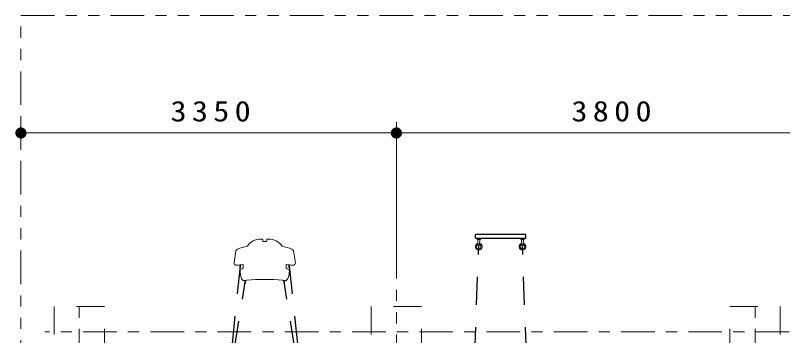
# Model space of a CAD drawing. Units: millimetres on the paper, with parts at other scales. Extents: x -385 to 0, y -5 to 267.
# Drawn here: x -103 to -34.6, y 168.9 to 197.5 of the extents above; entities that cross this region are included whole.
import ezdxf

# ---------------------------------------------------------------- set-up
doc = ezdxf.new("R2010")
doc.units = ezdxf.units.MM
for name, pattern in [('USER1', [4.5, 2.5, -2]), ('USER2', [6, 3, -1, 1, -1]), ('USER3', [8, 3, -1, 1, -1, 1, -1])]:
    doc.linetypes.add(name, pattern=pattern)
doc.layers.add('LY_1', color=7, linetype='Continuous', lineweight=13)
doc.styles.add('ＭＳ ゴシック', font='')
doc.styles.get('ＭＳ ゴシック').set_extended_font_data('MS Gothic')

# ---------------------------------------------------------------- blocks, each defined once
blk = doc.blocks.new('filled_dot')
at = {"color": 0, "linetype": 'Continuous', "lineweight": -2, "const_width": 1.25}
blk.add_lwpolyline([(-0.625, 0, 1), (0.625, 0, 1)], format="xyb", close=True, dxfattribs=at)

msp = doc.modelspace()

# ---------------------------------------------------------------- linework, layer by layer
at = {"layer": 'LY_1', "linetype": 'USER3'}
for p, q in [((-102.518, 117.516), (-102.518, 197.516)), ((-102.518, 197.516), (-31.018, 197.516))]:
    msp.add_line(p, q, dxfattribs=at)
at = {"layer": 'LY_1'}
for p, q in [((-69.018, 174.016), (-69.018, 188.013)), ((-102.518, 187.013), (-69.018, 187.013)), ((-31.018, 187.013), (-69.018, 187.013)), ((-81.114, 177.541), (-81.003, 177.541)), ((-80.973, 177.514), (-80.945, 177.514)), ((-80.945, 177.373), (-80.945, 177.514)), ((-80.895, 177.323), (-80.641, 177.323)), ((-80.591, 177.514), (-80.564, 177.514)), ((-80.591, 177.373), (-80.591, 177.514)), ((-80.422, 177.541), (-80.534, 177.541)), ((-61.819, 177.528), (-61.819, 177.604)), ((-61.807, 177.516), (-61.531, 177.516)), ((-61.766, 177.479), (-61.729, 177.002)), ((-61.572, 177.479), (-61.609, 177.002)), ((-61.519, 177.528), (-61.519, 177.604)), ((-57.919, 177.528), (-57.919, 177.604)), ((-57.907, 177.516), (-57.631, 177.516)), ((-57.866, 177.479), (-57.829, 177.002)), ((-57.672, 177.479), (-57.709, 177.002)), ((-57.619, 177.528), (-57.619, 177.604)), ((-83.506, 175.433), (-83.334, 176.488)), ((-78.031, 175.433), (-78.203, 176.488)), ((-82.993, 175.052), (-82.993, 175.231)), ((-82.923, 175.237), (-82.923, 175.052)), ((-78.613, 175.237), (-78.613, 175.052)), ((-78.543, 175.052), (-78.543, 175.231)), ((-82.538, 173.636), (-82.538, 173.842)), ((-82.468, 173.842), (-82.468, 173.636)), ((-82.383, 173.864), (-82.383, 173.852)), ((-79.153, 173.864), (-79.153, 173.852)), ((-79.068, 173.842), (-79.068, 173.636)), ((-78.998, 173.636), (-78.998, 173.842))]:
    msp.add_line(p, q, dxfattribs=at)
at = {"layer": 'LY_1', "lineweight": 25}
for p, q in [((-61.968, 177.666), (-61.968, 177.916)), ((-61.918, 177.966), (-57.519, 177.966)), ((-61.918, 177.616), (-57.569, 177.616)), ((-57.518, 177.616), (-57.569, 177.616)), ((-57.469, 177.666), (-57.469, 177.916))]:
    msp.add_line(p, q, dxfattribs=at)
at = {"layer": 'LY_1', "linetype": 'USER1', "lineweight": 25}
for p, q in [((-62.368, 158.191), (-61.668, 176.866)), ((-57.068, 158.191), (-57.769, 176.866)), ((-82.958, 175.137), (-84.639, 158.974)), ((-78.578, 175.137), (-76.898, 158.974)), ((-84.189, 163.301), (-82.503, 173.721)), ((-77.347, 163.301), (-79.033, 173.721))]:
    msp.add_line(p, q, dxfattribs=at)
at = {"layer": 'LY_1', "linetype": 'USER2'}
for p, q in [((-69.018, 142.016), (-69.018, 173.016)), ((-97.318, 142.516), (-97.318, 172.516)), ((-37.018, 142.516), (-37.018, 172.516)), ((-33.968, 169.266), (-100.381, 169.266))]:
    msp.add_line(p, q, dxfattribs=at)
at = {"layer": 'LY_1'}
for points in [[(-82.578, 173.844), (-82.559, 173.843), (-82.538, 173.842)], [(-82.468, 173.842), (-82.451, 173.843), (-82.434, 173.844), (-82.419, 173.845), (-82.407, 173.846), (-82.397, 173.847), (-82.389, 173.849), (-82.385, 173.85), (-82.383, 173.852)], [(-79.153, 173.852), (-79.152, 173.85), (-79.147, 173.849), (-79.14, 173.847), (-79.13, 173.846), (-79.117, 173.845), (-79.103, 173.844), (-79.086, 173.843), (-79.068, 173.842)], [(-78.998, 173.842), (-78.977, 173.843), (-78.958, 173.844)]]:
    msp.add_lwpolyline(points, dxfattribs=at)
at = {"layer": 'LY_1', "linetype": 'USER1'}
for points in [[(-95.068, 171.516), (-99.568, 171.516), (-99.568, 167.016), (-95.068, 167.016)], [(-71.268, 167.016), (-66.768, 167.016), (-66.768, 171.516), (-71.268, 171.516)], [(-39.268, 171.516), (-34.768, 171.516), (-34.768, 167.016), (-39.268, 167.016)]]:
    msp.add_lwpolyline(points, close=True, dxfattribs=at)
at = {"layer": 'LY_1'}
for centre, radius, start, end in [((-81.114, 176.084), 1.458, 90, 145.70423), ((-81.003, 177.511), 0.03, 0, 90), ((-80.895, 177.373), 0.05, 180, 270), ((-80.641, 177.373), 0.05, 270, 0), ((-80.534, 177.511), 0.03, 90, 180), ((-80.422, 176.084), 1.458, 34.29577, 90), ((-61.807, 177.604), 0.012, 90, 180), ((-61.807, 177.528), 0.012, 180, 270), ((-61.806, 177.476), 0.04, 4.46422, 90), ((-61.532, 177.476), 0.04, 90, 175.53578), ((-61.531, 177.604), 0.012, 0, 90), ((-61.531, 177.528), 0.012, 270, 0), ((-57.907, 177.604), 0.012, 90, 180), ((-57.907, 177.528), 0.012, 180, 270), ((-57.906, 177.476), 0.04, 4.46422, 90), ((-57.632, 177.476), 0.04, 90, 175.53578), ((-57.631, 177.604), 0.012, 0, 90), ((-57.631, 177.528), 0.012, 270, 0), ((-83.136, 176.455), 0.2, 107.00944, 170.74129), ((-80.768, 170.021), 7.057, 102.68868, 110.2053), ((-80.768, 170.021), 7.057, 69.7947, 77.31132), ((-78.4, 176.455), 0.2, 9.25871, 72.99056), ((-61.668, 176.866), 0.3, 103.88456, 76.11543), ((-61.668, 176.866), 0.2, 108.67646, 71.32354), ((-61.669, 177.006), 0.06, 184.46422, 355.53578), ((-57.769, 176.866), 0.3, 103.88456, 76.11543), ((-57.769, 176.866), 0.2, 108.67646, 71.32354), ((-57.769, 177.006), 0.06, 184.46422, 355.53578), ((-83.308, 175.401), 0.2, 170.74129, 275.85981), ((-78.228, 175.401), 0.2, 264.14019, 9.25871), ((-80.768, 150.652), 24.679, 94.43578, 95.85981), ((-82.958, 175.052), 0.035, 180, 0), ((-82.768, 174.684), 0.2, 100.32877, 180), ((-81.228, 174.684), 1.74, 180, 201.07159), ((-80.768, 163.71), 11.355, 99.73507, 100.32877), ((-77.079, 174.901), 5.609, 176.36288, 180), ((-84.458, 174.901), 5.609, 0, 3.63712), ((-80.768, 150.652), 24.679, 84.14019, 85.56422), ((-80.768, 163.71), 11.355, 79.67123, 80.26493), ((-78.768, 174.684), 0.2, 0, 79.67123), ((-80.308, 174.684), 1.74, 338.92841, 0), ((-78.578, 175.052), 0.035, 180, 0), ((-82.117, 174.446), 0.832, 209.39973, 220.93759), ((-82.614, 174.015), 0.174, 220.93759, 276.2015), ((-80.768, 157.027), 16.914, 84.52099, 95.47901), ((-78.922, 174.015), 0.174, 263.7985, 319.06241), ((-79.419, 174.446), 0.832, 319.06241, 330.60027), ((-80.768, 157.027), 16.914, 96.14334, 96.2015), ((-82.503, 173.636), 0.035, 180, 0), ((-79.033, 173.636), 0.035, 180, 0), ((-80.768, 157.027), 16.914, 83.7985, 83.85666)]:
    msp.add_arc(centre, radius, start, end, dxfattribs=at)
at = {"layer": 'LY_1', "lineweight": 25}
for centre, start, end in [((-61.918, 177.916), 90, 180), ((-61.918, 177.666), 180, 270), ((-57.519, 177.916), 0, 90), ((-57.519, 177.666), 270, 0)]:
    msp.add_arc(centre, 0.05, start, end, dxfattribs=at)

# ---------------------------------------------------------------- block references
at = {"layer": 'LY_1', "xscale": 0.4, "yscale": 0.4}
for p in [(-102.518, 187.013), (-69.018, 187.013)]:
    msp.add_blockref('filled_dot', p, dxfattribs=at)
at = {"layer": 'LY_1', "xscale": 0.4, "yscale": 0.4, "rotation": 180}
msp.add_blockref('filled_dot', (-69.018, 187.013), dxfattribs=at)

# ---------------------------------------------------------------- texts
at = {"layer": 'LY_1', "char_height": 1.833, "attachment_point": 8, "style": 'ＭＳ ゴシック'}
for s, insert in [('\\T1.33;\\W1.15;3350', (-85.359, 188.013)), ('\\T1.33;\\W1.15;3800', (-49.59, 188.013))]:
    msp.add_mtext(s, dxfattribs=dict(at, insert=insert))

doc.saveas('drawing.dxf')
